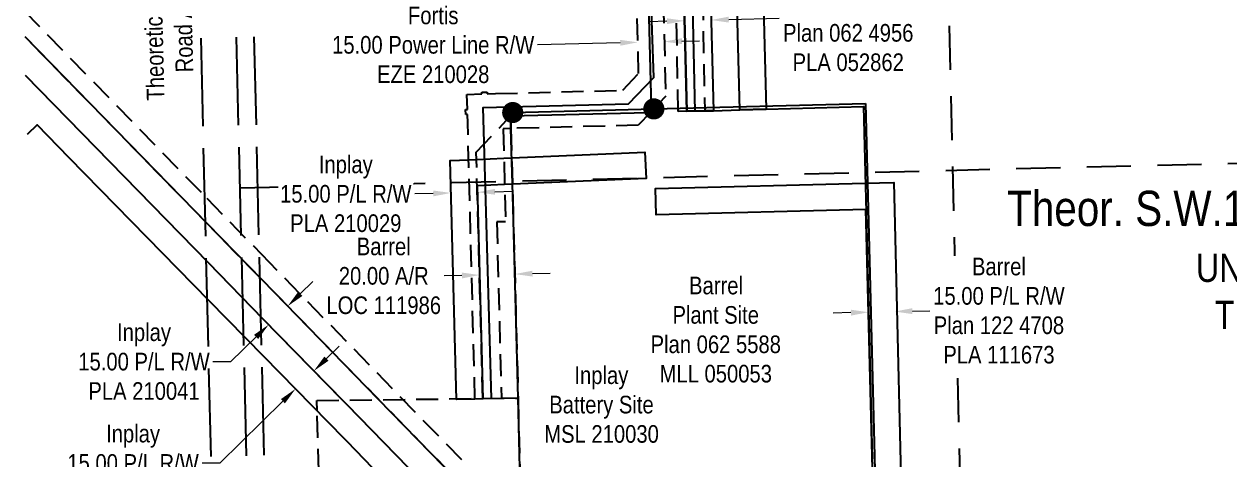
# Model space of a CAD drawing. Extents: x 611907 to 615855, y 5876327 to 5880015.
# Drawn here: x 614298 to 614981, y 5877479 to 5877726 of the extents above; entities that cross this region are included whole.
import ezdxf
from ezdxf.enums import TextEntityAlignment as Align

# ---------------------------------------------------------------- set-up
doc = ezdxf.new("R2010")
doc.units = 0
doc.header["$LTSCALE"] = 5
doc.header["$PDSIZE"] = 0.5
for name, pattern in [('foc-ACCESSROAD', [3.75, 2.5, -1.25]), ('foc-FLOWLINE', [3.75, 2.5, -1.25]), ('foc-LSD', [8, 5, -3]), ('foc-UNSURVEYED', [12.5, 10, -2.5])]:
    doc.linetypes.add(name, pattern=pattern)
doc.layers.get('Defpoints').update_dxf_attribs({"color": 9})
for name, color, linetype in [('AS-POWER', 104, 'foc-POWER'), ('C-FLOWLINE', 13, 'foc-FLOWLINE'), ('C-RW', 13, 'Continuous'), ('C-SYMBOL', 7, 'Continuous'), ('C-WS', 13, 'foc-ACCESSROAD'), ('F-EZE', 190, 'foc-FLOWLINE'), ('F-RW', 190, 'Continuous'), ('L-ROAD-T', 7, 'Continuous'), ('L-SECTION-LSD', 7, 'foc-LSD'), ('L-TITLEDB', 4, 'Continuous'), ('L-TITLEDB-T', 4, 'Continuous'), ('L-UNS-T', 3, 'Continuous'), ('L-USEC', 7, 'foc-UNSURVEYED')]:
    doc.layers.add(name, color=color, linetype=linetype)
for name, color, linetype, lineweight in [('C-FLOWLINE-T', 13, 'Continuous', 9), ('C-RW-T', 13, 'Continuous', 9), ('C-WS-T', 13, 'Continuous', 9), ('F-AR-T', 190, 'Continuous', 9), ('F-EZE-T', 190, 'Continuous', 9), ('F-RW-T', 190, 'Continuous', 9)]:
    doc.layers.add(name, color=color, linetype=linetype, lineweight=lineweight)
doc.styles.add('175L', font='ARIALN.TTF', dxfattribs={"height": 20})
doc.styles.add('80CG', font='ARIALN.TTF', dxfattribs={"height": 10})
doc.styles.add('80L', font='ARIALN.TTF', dxfattribs={"height": 10})
doc.styles.add('foc-LtypeFont', font='ARIALN.TTF', dxfattribs={"height": 7.35})
doc.linetypes.add('foc-POWER', pattern='A,6,-1,["P",foc-LtypeFont,S=0.2,R=0,X=-0.625,Y=-0.75],-1.24,4', length=12.24)
doc.dimstyles.new('Compass 5 000', dxfattribs={"dimscale": 5, "dimtxt": 9, "dimasz": 2, "dimexe": 0.2, "dimexo": 0.0625, "dimgap": 0.5, "dimtad": 0, "dimtih": 1, "dimtoh": 1, "dimzin": 0, "dimdsep": 46, "dimtxsty": '80CG', "dimcen": 0.1, "dimse1": 1, "dimse2": 1, "dimclrd": 256, "dimclrt": 256, "dimaunit": 1, "dimadec": 4, "dimazin": 0, "dimtfac": 0.06, "dimtofl": 0, "dimtmove": 0, "dimatfit": 1, "dimfxl": 0.2, "dimtolj": 1, "dimtzin": 0, "dimlwd": -1, "dimarcsym": 0})

# ---------------------------------------------------------------- blocks, each defined once
blk = doc.blocks.new('fdia')
at = {"color": 255, "const_width": 1}
blk.add_lwpolyline([(-0.5, 0, 1), (0.5, 0, 1)], format="xyb", close=True, dxfattribs=at)
blk = doc.blocks.new('Fdiaa')
blk.add_blockref('fdia', (0, 0))
blk = doc.blocks.new('fdib')
at = {"color": 1, "const_width": 1.6}
blk.add_lwpolyline([(-0.4, 0, 1), (0.4, 0, 1)], format="xyb", close=True, dxfattribs=at)
at = {"color": 1}
blk.add_circle((0, 0), 0.8, dxfattribs=at)
blk = doc.blocks.new('Fdibb')
blk.add_blockref('fdib', (0, 0))
blk = doc.blocks.new('fdicc')
for name in ['Fdibb', 'Fdiaa']:
    blk.add_blockref(name, (0, 0))
blk = doc.blocks.new('FDI')
blk.add_blockref('fdicc', (0, 0))
blk = doc.blocks.new('*D422')
at = {"layer": 'Defpoints', "color": 0, "transparency": 16777216}
for p in [(614645.3, 5877729.92), (614660.29, 5877730.31), (614645.68, 5877715.35)]:
    blk.add_point(p, dxfattribs=at)
at = {"layer": 'F-EZE-T', "transparency": 16777216}
for p, q in [((614635.69, 5877715.09), (614588.85, 5877713.87)), ((614670.67, 5877716), (614680.66, 5877716.26))]:
    blk.add_line(p, q, dxfattribs=at)
for points in [[(614635.64, 5877716.75), (614635.73, 5877713.42), (614645.68, 5877715.35)], [(614670.62, 5877717.67), (614670.71, 5877714.34), (614660.67, 5877715.74)]]:
    blk.add_solid(points, dxfattribs=at)
at = {"layer": 'F-EZE-T', "transparency": 16777216, "insert": (614529.71, 5877713.87), "char_height": 10, "attachment_point": 5, "style": '80CG'}
blk.add_mtext('\\A1;Fortis\\P15.00 Power Line R/W^JEZE 210028', dxfattribs=at)
blk = doc.blocks.new('*D423')
at = {"layer": 'Defpoints', "color": 0, "transparency": 16777216}
for p in [(614575.96, 5877583.89), (614556.23, 5877573.36), (614576.22, 5877573.89)]:
    blk.add_point(p, dxfattribs=at)
at = {"layer": 'F-AR-T', "transparency": 16777216}
for p, q in [((614585.96, 5877584.16), (614595.95, 5877584.42)), ((614545.97, 5877583.1), (614535.98, 5877582.83))]:
    blk.add_line(p, q, dxfattribs=at)
for points in [[(614545.93, 5877584.76), (614546.02, 5877581.43), (614555.97, 5877583.36)], [(614585.91, 5877585.82), (614586, 5877582.49), (614575.96, 5877583.89)]]:
    blk.add_solid(points, dxfattribs=at)
at = {"layer": 'F-AR-T', "transparency": 16777216, "insert": (614501.68, 5877582.83), "char_height": 10, "attachment_point": 5, "style": '80CG'}
blk.add_mtext('\\A1;Barrel\\P20.00 A/R\\PLOC 111986', dxfattribs=at)
blk = doc.blocks.new('*D425')
at = {"layer": 'C-FLOWLINE-T', "transparency": 16777216}
for p, q in [((614680.12, 5877355.01), (614701.9, 5877376.22)), ((614701.9, 5877376.22), (614711.9, 5877376.22)), ((614658.7, 5877334.16), (614651.54, 5877327.18))]:
    blk.add_line(p, q, dxfattribs=at)
for points in [[(614678.96, 5877356.2), (614681.28, 5877353.81), (614672.95, 5877348.03)], [(614657.54, 5877335.35), (614659.87, 5877332.96), (614665.87, 5877341.13)]]:
    blk.add_solid(points, dxfattribs=at)
at = {"layer": 'Defpoints', "color": 0, "transparency": 16777216}
for p in [(614448.91, 5877578.16), (614441.82, 5877571.26), (614672.95, 5877348.03)]:
    blk.add_point(p, dxfattribs=at)
at = {"layer": 'C-FLOWLINE-T', "transparency": 16777216, "insert": (614766.9, 5877376.22), "char_height": 10, "attachment_point": 5, "style": '80CG'}
blk.add_mtext('\\A1;Inplay\\P10.06 Flow Line R/W\\PPLA 1559', dxfattribs=at)
blk = doc.blocks.new('*D427')
at = {"layer": 'Defpoints', "color": 0, "transparency": 16777216}
for p in [(614672.14, 5877728.87), (614687.13, 5877729.27), (614687.16, 5877727.98)]:
    blk.add_point(p, dxfattribs=at)
at = {"layer": 'F-RW-T', "transparency": 16777216}
for p, q in [((614662.18, 5877727.32), (614652.18, 5877727.06)), ((614697.16, 5877728.24), (614725.83, 5877729))]:
    blk.add_line(p, q, dxfattribs=at)
for points in [[(614662.14, 5877728.99), (614662.22, 5877725.65), (614672.18, 5877727.58)], [(614697.11, 5877729.91), (614697.2, 5877726.57), (614687.16, 5877727.98)]]:
    blk.add_solid(points, dxfattribs=at)
at = {"layer": 'F-RW-T', "transparency": 16777216, "insert": (614764.92, 5877729), "char_height": 10, "attachment_point": 5, "style": '80CG'}
blk.add_mtext('\\A1;Barrel\\P15.00 P/L R/W\\PPlan 062 4956\\PPLA 052862', dxfattribs=at)
blk = doc.blocks.new('*D428')
at = {"layer": 'Defpoints', "color": 0, "transparency": 16777216}
for p in [(614776.4, 5877563.89), (614791.2, 5877564.26), (614791.24, 5877562.63)]:
    blk.add_point(p, dxfattribs=at)
at = {"layer": 'F-RW-T', "transparency": 16777216}
for p, q in [((614801.24, 5877562.87), (614811.24, 5877563.12)), ((614766.45, 5877562.01), (614756.45, 5877561.76))]:
    blk.add_line(p, q, dxfattribs=at)
for points in [[(614766.4, 5877563.68), (614766.49, 5877560.34), (614776.44, 5877562.26)], [(614801.2, 5877564.54), (614801.28, 5877561.21), (614791.24, 5877562.63)]]:
    blk.add_solid(points, dxfattribs=at)
at = {"layer": 'F-RW-T', "transparency": 16777216, "insert": (614850.32, 5877563.12), "char_height": 10, "attachment_point": 5, "style": '80CG', "bg_fill": 3, "box_fill_scale": 1.1, "bg_fill_color": 256, "bg_fill_true_color": 13158600, "bg_fill_transparency": 0}
blk.add_mtext('\\A1;Barrel\\P15.00 P/L R/W^JPlan 122 4708\\PPLA 111673', dxfattribs=at)
blk = doc.blocks.new('*D430')
at = {"layer": 'C-RW-T', "transparency": 16777216}
for p, q in [((614529.75, 5877629.65), (614519.26, 5877629.37)), ((614564.72, 5877630.57), (614574.72, 5877630.84))]:
    blk.add_line(p, q, dxfattribs=at)
for points in [[(614529.71, 5877631.31), (614529.79, 5877627.98), (614539.75, 5877629.91)], [(614564.68, 5877632.24), (614564.77, 5877628.91), (614554.73, 5877630.31)]]:
    blk.add_solid(points, dxfattribs=at)
at = {"layer": 'Defpoints', "color": 0, "transparency": 16777216}
for p in [(614554.73, 5877630.31), (614541.65, 5877558.05), (614556.63, 5877558.45)]:
    blk.add_point(p, dxfattribs=at)
at = {"layer": 'C-RW-T', "transparency": 16777216, "insert": (614480.17, 5877629.37), "char_height": 10, "attachment_point": 5, "style": '80CG', "bg_fill": 3, "box_fill_scale": 1.1, "bg_fill_color": 256, "bg_fill_true_color": 13158600, "bg_fill_transparency": 0}
blk.add_mtext('\\A1;Inplay\\P15.00 P/L R/W^JPLA 210029', dxfattribs=at)
blk = doc.blocks.new('*D431')
at = {"layer": 'C-RW-T', "transparency": 16777216}
for p, q in [((614454.4, 5877572.67), (614461.56, 5877579.65)), ((614429.32, 5877548.23), (614414.9, 5877534.18)), ((614414.9, 5877534.18), (614404.9, 5877534.18))]:
    blk.add_line(p, q, dxfattribs=at)
for points in [[(614453.23, 5877573.87), (614455.56, 5877571.48), (614447.23, 5877565.69)], [(614428.15, 5877549.42), (614430.48, 5877547.04), (614436.48, 5877555.21)]]:
    blk.add_solid(points, dxfattribs=at)
at = {"layer": 'Defpoints', "color": 0, "transparency": 16777216}
for p in [(614436.48, 5877555.21), (614516.99, 5877494.13), (614506.24, 5877483.64)]:
    blk.add_point(p, dxfattribs=at)
at = {"layer": 'C-RW-T', "transparency": 16777216, "insert": (614365.82, 5877534.18), "char_height": 10, "attachment_point": 5, "style": '80CG'}
blk.add_mtext('\\A1;Inplay\\P15.00 P/L R/W\\PPLA 210041', dxfattribs=at)
blk = doc.blocks.new('*D432')
at = {"layer": 'C-RW-T', "transparency": 16777216}
for p, q in [((614469.22, 5877535.94), (614476.36, 5877542.93)), ((614444.54, 5877511.77), (614408.71, 5877476.68)), ((614408.71, 5877476.68), (614398.71, 5877476.68))]:
    blk.add_line(p, q, dxfattribs=at)
for points in [[(614468.05, 5877537.13), (614470.38, 5877534.74), (614462.07, 5877528.94)], [(614443.37, 5877512.96), (614445.71, 5877510.58), (614451.68, 5877518.76)]]:
    blk.add_solid(points, dxfattribs=at)
at = {"layer": 'Defpoints', "color": 0, "transparency": 16777216}
for p in [(614465.63, 5877525.31), (614451.68, 5877518.76), (614455.24, 5877515.14)]:
    blk.add_point(p, dxfattribs=at)
at = {"layer": 'C-RW-T', "transparency": 16777216, "insert": (614359.62, 5877476.68), "char_height": 10, "attachment_point": 5, "style": '80CG'}
blk.add_mtext('\\A1;Inplay\\P15.00 P/L R/W\\PPLA 210295', dxfattribs=at)
blk = doc.blocks.new('*D438')
at = {"layer": 'Defpoints', "color": 0, "transparency": 16777216}
for p in [(614609.93, 5877464.97), (614639.9, 5877466.07), (614640.49, 5877450.1)]:
    blk.add_point(p, dxfattribs=at)
at = {"layer": 'F-AR-T', "transparency": 16777216}
for p, q in [((614600.52, 5877448.63), (614590.53, 5877448.26)), ((614650.48, 5877450.47), (614661.09, 5877450.86))]:
    blk.add_line(p, q, dxfattribs=at)
for points in [[(614600.46, 5877450.29), (614600.59, 5877446.96), (614610.52, 5877449)], [(614650.42, 5877452.13), (614650.54, 5877448.8), (614640.49, 5877450.1)]]:
    blk.add_solid(points, dxfattribs=at)
at = {"layer": 'F-AR-T', "transparency": 16777216, "insert": (614695.43, 5877450.86), "char_height": 10, "attachment_point": 5, "style": '80CG'}
blk.add_mtext('\\A1;Barrel\\P30.00 A/R\\PLOC 051975', dxfattribs=at)

msp = doc.modelspace()

# ---------------------------------------------------------------- linework, layer by layer
at = {"layer": 'AS-POWER', "flags": 128}
msp.add_lwpolyline([(614562.71, 5877513.408), (614557.965, 5877678.332), (614640.344, 5877680.419), (614654.728, 5877695.366), (614650.917, 5877802.931), (614675.232, 5877803.999), (614678.05, 5877676.206)], dxfattribs=at)
at = {"layer": 'C-FLOWLINE'}
for points in [[(614297.863, 5877733.302), (614401.433, 5877626.92), (614432.363, 5877595.151), (614579.531, 5877443.989), (614606.786, 5877415.994), (614611.84, 5877410.803), (614642.568, 5877379.24), (614743.716, 5877275.743), (614754.453, 5877264.746), (614777.415, 5877241.175), (614920.107, 5877095.09), (614987.048, 5877026.225), (614988.486, 5877024.745), (615019.428, 5876993.178), (615021.667, 5876990.894), (615250.491, 5876757.441), (615351.843, 5876654.037)], [(615352.198, 5876639.297), (615250.846, 5876742.702), (615012.24, 5876986.133), (615007.905, 5876990.555), (614987.412, 5877011.462), (614981.298, 5877017.7), (614763.83, 5877240.838), (614745.693, 5877259.454), (614734.961, 5877270.466), (614642.996, 5877364.833), (614612.263, 5877396.368), (614593.471, 5877415.65), (614579.851, 5877429.626), (614432.71, 5877580.609), (614401.781, 5877612.344), (614298.214, 5877718.614)]]:
    msp.add_lwpolyline(points, dxfattribs=at)
at = {"layer": 'C-RW'}
for points in [[(614298.213, 5877718.629), (614401.78, 5877612.359), (614432.71, 5877580.609), (614498.379, 5877513.224), (614565.087, 5877444.774), (614566.245, 5877414.944), (614580.49, 5877400.328), (614613.128, 5877366.837), (614643.873, 5877335.29), (614650.887, 5877328.092), (614678.973, 5877327.836), (614734.964, 5877270.473), (614745.696, 5877259.463), (614763.873, 5877240.839), (614981.32, 5877017.759), (614987.423, 5877011.494), (615007.907, 5876990.56), (615012.24, 5876986.133), (615250.845, 5876742.702), (615352.198, 5876639.297)], [(614298.739, 5877696.573), (614402.306, 5877590.29), (614433.236, 5877558.551), (614478.997, 5877511.59), (614480.867, 5877509.67), (614550.015, 5877438.727), (614539.294, 5877428.255), (614480.885, 5877488.945), (614479.51, 5877490.349), (614433.748, 5877537.08), (614402.822, 5877568.659), (614323.319, 5877649.844), (614305.182, 5877668.494), (614299.54, 5877662.983)], [(615352.726, 5876617.326), (615251.373, 5876720.735), (614991.742, 5876985.627), (614743.414, 5877240.332), (614732.597, 5877251.434), (614721.862, 5877262.445), (614672.625, 5877312.899), (614644.3, 5877313.158), (614613.777, 5877344.679), (614560.057, 5877399.782), (614551.173, 5877408.896), (614550.015, 5877438.727), (614480.867, 5877509.67), (614478.997, 5877511.59), (614477.921, 5877512.693), (614433.236, 5877558.551), (614402.306, 5877590.29), (614298.739, 5877696.573)]]:
    msp.add_lwpolyline(points, dxfattribs=at)
msp.add_lwpolyline([(614553.349, 5877512.975), (614542.837, 5877512.709), (614539.277, 5877648.28), (614549.823, 5877648.742), (614554.235, 5877648.936), (614569.8, 5877649.617), (614574.226, 5877649.811), (614649.659, 5877653.107), (614650.314, 5877638.127), (614574.619, 5877634.819), (614570.191, 5877634.626), (614554.64, 5877633.947), (614557.827, 5877513.089), (614553.349, 5877512.975)], close=True, dxfattribs=at)
at = {"layer": 'C-WS'}
msp.add_lwpolyline([(614539.575, 5877399.236), (614466.824, 5877397.294), (614463.932, 5877506.257), (614463.775, 5877512.175), (614577.818, 5877513.597), (614579.531, 5877443.989), (614579.851, 5877429.626), (614580.271, 5877415.309), (614566.245, 5877414.944), (614580.49, 5877400.328), (614560.057, 5877399.782), (614539.575, 5877399.236)], close=True, dxfattribs=at)
at = {"layer": 'Defpoints', "color": 2}
for p, q in [((614654.695, 5877677.586), (614774.649, 5877680.685)), ((614774.649, 5877680.685), (614775.791, 5877635.717)), ((614574.772, 5877675.521), (614654.695, 5877677.586)), ((614775.791, 5877635.717), (614779.724, 5877480.876)), ((614779.724, 5877480.876), (614781.247, 5877420.918))]:
    msp.add_line(p, q, dxfattribs=at)
at = {"layer": 'F-EZE'}
for points in [[(614658.603, 5877795.03), (614661.479, 5877684.752), (614653.504, 5877676.368), (614652.807, 5877675.635), (614645.897, 5877668.37), (614573.79, 5877666.487), (614569.364, 5877666.371), (614570.739, 5877613.584), (614565.739, 5877613.454), (614568.339, 5877513.356), (614557.827, 5877513.089), (614553.349, 5877512.975), (614549.277, 5877669.768), (614549.158, 5877674.343), (614548.158, 5877674.317), (614548.08, 5877677.315), (614549.08, 5877677.341), (614548.859, 5877685.835), (614557.36, 5877686.057), (614557.334, 5877687.056), (614560.332, 5877687.134), (614560.358, 5877686.135), (614564.944, 5877686.255), (614637.109, 5877688.14), (614646.144, 5877697.638), (614643.432, 5877801.586)], [(614681.374, 5877796.625), (614683.56, 5877676.487), (614673.506, 5877676.241), (614668.568, 5877676.132), (614666.494, 5877792.049)]]:
    msp.add_lwpolyline(points, dxfattribs=at)
msp.add_lwpolyline([(614568.339, 5877513.356), (614557.827, 5877513.089), (614554.125, 5877653.109), (614573.603, 5877673.596), (614573.787, 5877666.487), (614574.775, 5877628.643), (614577.818, 5877513.597), (614568.339, 5877513.356)], close=True, dxfattribs=at)
at = {"layer": 'F-RW'}
msp.add_lwpolyline([(614685.26, 5877800.045), (614688.514, 5877676.576), (614683.56, 5877676.472), (614673.506, 5877676.231), (614669.988, 5877811.996), (614669.952, 5877813.205), (614669.698, 5877821.943), (614669.513, 5877828.992), (614669.162, 5877842.993), (614668.753, 5877857.973), (614683.741, 5877858.305), (614684.128, 5877843.321), (614684.492, 5877829.404), (614684.579, 5877826.074), (614684.676, 5877822.37), (614685.26, 5877800.045)], close=True, dxfattribs=at)
for points in [[(614714.83, 5877815.243), (614718.473, 5877677.415), (614703.484, 5877677.015), (614699.885, 5877812.912)], [(614985.31, 5877096.698), (614920.107, 5877095.09), (614777.415, 5877241.174), (614754.448, 5877264.732), (614743.71, 5877275.728), (614642.565, 5877379.243), (614641.565, 5877415.249), (614779.966, 5877418.823), (614779.919, 5877420.826), (614778.523, 5877480.869), (614774.957, 5877620.502), (614656.003, 5877617.478), (614655.622, 5877632.484), (614774.58, 5877635.508), (614790.692, 5877635.917), (614796.299, 5877405.882), (614781.364, 5877405.56), (614651.833, 5877402.172), (614652.262, 5877390.795), (614756.737, 5877283.798), (614767.481, 5877272.795), (614797.857, 5877241.68), (614926.296, 5877110.151), (615054.977, 5877113.386)]]:
    msp.add_lwpolyline(points, dxfattribs=at)
at = {"layer": 'L-SECTION-LSD'}
for p, q in [((614814.435, 5878044.707), (614833.683, 5877240.94)), ((614420.279, 5877632.785), (615227.838, 5877652.862))]:
    msp.add_line(p, q, dxfattribs=at)
at = {"layer": 'L-TITLEDB'}
for points in [[(614669.988, 5877811.996), (614673.506, 5877676.222), (614683.56, 5877676.465), (614688.526, 5877676.565), (614703.484, 5877676.989), (614718.474, 5877677.395), (614773.474, 5877678.882), (614774.622, 5877633.865), (614774.998, 5877618.859), (614778.57, 5877479.037)], [(614578.867, 5877473.799), (614577.818, 5877513.597), (614574.784, 5877628.643), (614573.79, 5877666.487), (614573.603, 5877673.596), (614643.513, 5877675.395), (614652.807, 5877675.635), (614653.522, 5877675.653), (614653.504, 5877676.368), (614653.261, 5877685.666), (614650.414, 5877795.123)]]:
    msp.add_lwpolyline(points, dxfattribs=at)
at = {"layer": 'L-USEC'}
for p, q in [((614409.761, 5877230.438), (614390.592, 5878034.154)), ((614429.864, 5877230.936), (614410.695, 5878034.634)), ((614439.915, 5877231.185), (614420.746, 5878034.908))]:
    msp.add_line(p, q, dxfattribs=at)

# ---------------------------------------------------------------- block references
at = {"layer": 'Defpoints', "xscale": 4.9980889, "yscale": 4.9980889, "zscale": 4.9980889}
for p in [(614574.772, 5877675.521), (614654.755, 5877677.601)]:
    msp.add_blockref('FDI', p, dxfattribs=at)

# ---------------------------------------------------------------- texts
at = {"layer": 'C-SYMBOL', "color": 3, "style": '175L'}
msp.add_text('Theor. S.W.1/4 Sec. 8-47-9-W.5M.', height=19.99236, dxfattribs=at).set_placement((615031.265, 5877605.164), align=Align.BOTTOM_CENTER)
at = {"layer": 'C-WS-T', "insert": (614584.033, 5877531.531), "char_height": 9.99618, "attachment_point": 1, "style": '80L'}
msp.add_mtext_dynamic_manual_height_columns('\\pi25.695;Inplay\\P\\pi11.45;Battery Site\\P\\pi8.6171;MSL 210030', width=80.75704, gutter_width=50, heights=[0], dxfattribs=at)
at = {"layer": 'L-ROAD-T', "insert": (614366.089, 5877739.155), "char_height": 9.99618, "width": 132.11466, "attachment_point": 2, "rotation": 91.366247, "style": '80L'}
msp.add_mtext('Theoretic Government Road Allowance', dxfattribs=at)
at = {"layer": 'L-TITLEDB-T', "insert": (614617.559, 5877582.404), "char_height": 9.99618, "attachment_point": 1, "style": '80L'}
msp.add_mtext_dynamic_manual_height_columns('\\pi57.16;Barrel\\P\\pi47.77;Plant Site\\P\\pi35.357;Plan 062 5588\\P\\pi40.454;MLL 050053', width=143.18278, gutter_width=50, heights=[0], dxfattribs=at)
at = {"layer": 'L-UNS-T', "color": 3, "insert": (615025.553, 5877573.987), "char_height": 15.99388, "attachment_point": 5, "style": '80L'}
msp.add_mtext_dynamic_manual_height_columns('UNSURVEYED TERRITORY', width=126.41375, gutter_width=47.5, heights=[0], dxfattribs=at)

# ---------------------------------------------------------------- dimensions: what is measured, and where the dimension line sits
at = {"layer": 'C-FLOWLINE-T'}
dim = msp.add_linear_dim(base=(614672.954, 5877348.03), p1=(614441.821, 5877571.259), p2=(614448.907, 5877578.158), angle=44.23291, text='Inplay\\P10.06 Flow Line R/W\\PPLA 1559', dimstyle='Compass 5 000', dxfattribs=at)
dim.commit()
dim.dimension.update_dxf_attribs({"geometry": '*D425', "text_midpoint": (614766.905, 5877376.215), "dimtype": 161})
at = {"layer": 'C-RW-T'}
dim = msp.add_linear_dim(base=(614451.684, 5877518.764), p1=(614465.627, 5877525.31), p2=(614455.237, 5877515.136), angle=224.400021, text='Inplay\\P15.00 P/L R/W\\PPLA 210295', dimstyle='Compass 5 000', dxfattribs=at)
dim.commit()
dim.dimension.update_dxf_attribs({"geometry": '*D432', "text_midpoint": (614359.623, 5877476.68), "dimtype": 161})
at = {"layer": 'F-AR-T', "color": 2}
dim = msp.add_linear_dim(base=(614640.486, 5877450.098), p1=(614609.93, 5877464.967), p2=(614639.898, 5877466.069), angle=2.105721, text='Barrel\\P30.00 A/R\\PLOC 051975', dimstyle='Compass 5 000', dxfattribs=at)
dim.commit()
dim.dimension.update_dxf_attribs({"geometry": '*D438', "text_midpoint": (614695.428, 5877450.856), "dimtype": 161})
at = {"layer": 'F-RW-T'}
dim = msp.add_linear_dim(base=(614687.16, 5877727.977), p1=(614672.142, 5877728.872), p2=(614687.126, 5877729.267), angle=1.509754, text='Barrel\\P15.00 P/L R/W\\PPlan 062 4956\\PPLA 052862', dimstyle='Compass 5 000', dxfattribs=at)
dim.commit()
dim.dimension.update_dxf_attribs({"geometry": '*D427', "text_midpoint": (614764.92, 5877728.997), "dimtype": 161})

# ---------------------------------------------------------------- next in the draw order: dimensions: what is measured, and where the dimension line sits
at = {"layer": 'C-RW-T'}
dim = msp.add_linear_dim(base=(614554.728, 5877630.308), p1=(614541.647, 5877558.053), p2=(614556.628, 5877558.449), angle=1.514576, text='Inplay\\P15.00 P/L R/W^JPLA 210029', dimstyle='Compass 5 000', override={"dimtfill": 1}, dxfattribs=at)
dim.commit()
dim.dimension.update_dxf_attribs({"geometry": '*D430', "text_midpoint": (614480.174, 5877629.37), "dimtype": 161})
at = {"layer": 'F-RW-T'}
dim = msp.add_aligned_dim(p1=(614776.402, 5877563.894), p2=(614791.202, 5877564.262), distance=-1.636, text='Barrel\\P15.00 P/L R/W^JPlan 122 4708\\PPLA 111673', dimstyle='Compass 5 000', override={"dimtfill": 1}, dxfattribs=at)
dim.commit()
dim.dimension.update_dxf_attribs({"geometry": '*D428', "text_midpoint": (614850.323, 5877563.123)})

# ---------------------------------------------------------------- next in the draw order: dimensions: what is measured, and where the dimension line sits
at = {"layer": 'C-RW-T'}
dim = msp.add_linear_dim(base=(614436.479, 5877555.211), p1=(614516.991, 5877494.127), p2=(614506.235, 5877483.644), angle=224.26576, text='Inplay\\P15.00 P/L R/W\\PPLA 210041', dimstyle='Compass 5 000', dxfattribs=at)
dim.commit()
dim.dimension.update_dxf_attribs({"geometry": '*D431', "text_midpoint": (614365.816, 5877534.18), "dimtype": 161})
at = {"layer": 'F-AR-T', "color": 3}
dim = msp.add_linear_dim(base=(614575.959, 5877583.891), p1=(614556.234, 5877573.361), p2=(614576.223, 5877573.89), angle=1.515556, text='Barrel\\P20.00 A/R\\PLOC 111986', dimstyle='Compass 5 000', dxfattribs=at)
dim.commit()
dim.dimension.update_dxf_attribs({"geometry": '*D423', "text_midpoint": (614501.675, 5877582.833), "dimtype": 161})
at = {"layer": 'F-EZE-T'}
dim = msp.add_linear_dim(base=(614645.682, 5877715.349), p1=(614660.291, 5877730.306), p2=(614645.302, 5877729.915), angle=181.494123, text='Fortis\\P15.00 Power Line R/W^JEZE 210028', dimstyle='Compass 5 000', dxfattribs=at)
dim.commit()
dim.dimension.update_dxf_attribs({"geometry": '*D422', "text_midpoint": (614529.714, 5877713.867), "dimtype": 161})

doc.saveas('drawing.dxf')
